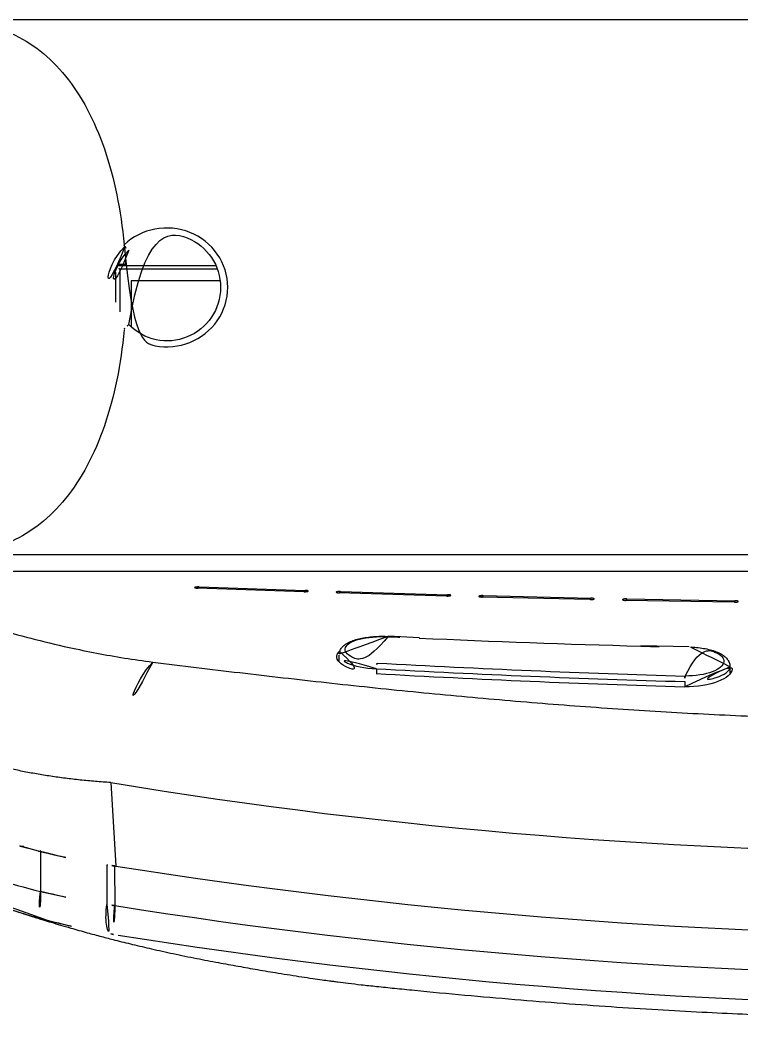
# Model space of a CAD drawing. Extents: x 16296660632 to 16296680496, y -37409619871 to -37409616057.
# Drawn here: x 16296678508.5 to 16296678602.9, y -37409616492.7 to -37409616362 of the extents above; entities that cross this region are included whole.
import ezdxf

# ---------------------------------------------------------------- set-up
doc = ezdxf.new("R2010")
doc.units = 0
doc.header["$LTSCALE"] = 10
doc.header["$MEASUREMENT"] = 0
for name, color, linetype in [('FRONT_CASE_DADA_', 7, 'CONTINUOUS'), ('MIDDLE_CASE_DADA', 7, 'CONTINUOUS'), ('SENSOR_WINDOW_FR', 7, 'CONTINUOUS'), ('물받이', 7, 'CONTINUOUS'), ('물받이덮개', 7, 'CONTINUOUS')]:
    doc.layers.add(name, color=color, linetype=linetype)

msp = doc.modelspace()

# ---------------------------------------------------------------- linework, layer by layer
at = {"layer": 'FRONT_CASE_DADA_', "color": 7, "linetype": 'Continuous', "ltscale": 25.4}
for p, q in [((16296678508.5389, -37409616470.088158), (16296678509.02738, -37409616470.089233)), ((16296678511.229691, -37409616470.752487), (16296678511.229691, -37409616470.740112)), ((16296678511.229691, -37409616470.815231), (16296678511.229691, -37409616470.752487)), ((16296678511.229691, -37409616470.823433), (16296678511.229691, -37409616476.039528)), ((16296678519.879511, -37409616472.550484), (16296678519.906799, -37409616477.747932)), ((16296678519.91293, -37409616472.54763), (16296678520.0305, -37409616472.565331)), ((16296678519.91293, -37409616472.548119), (16296678519.91293, -37409616472.54763)), ((16296678519.91293, -37409616472.552887), (16296678519.91293, -37409616472.548119)), ((16296678520.918409, -37409616472.700684), (16296678521.076019, -37409616472.724037)), ((16296678520.918409, -37409616472.700684), (16296678520.942949, -37409616477.896561))]:
    msp.add_line(p, q, dxfattribs=at)
for centre, radius, start, end in [((16296678530.23571, -37409616395.391251), 77.784186, 247.02084363, 253.80330172), ((16296678531.99721, -37409616389.531593), 83.902632, 253.76436209, 255.66923039), ((16296678531.276569, -37409616396.764977), 76.629909, 254.83456614, 254.90530104), ((16296678531.921591, -37409616389.617409), 83.80038, 255.70474952, 261.74958033), ((16296678454.203659, -37409616923.185303), 455.397901, 81.5759898, 81.70598206), ((16296678449.442579, -37409616941.082283), 473.804581, 81.30420481, 81.40992354), ((16296678636.404261, -37409615742.43631), 739.338068, 261.025890557, 269.719249867), ((16296678534.79808, -37409616379.224083), 99.642858, 256.31828945, 261.4051465), ((16296678516.06148, -37409616508.240547), 30.73413, 80.86106832, 82.81252268), ((16296678636.797779, -37409615744.731468), 742.26235, 261.020356937, 269.689962348), ((16296678534.56967, -37409616395.418732), 87.339191, 255.09743093, 260.66124797), ((16296678540.0755, -37409616360.963928), 122.230877, 260.73541252, 261.19312669), ((16296678636.79372, -37409615758.667671), 732.24178, 260.929915309, 269.686028216)]:
    msp.add_arc(centre, radius, start, end, dxfattribs=at)
for centre, major_axis, ratio, start_param, end_param in [((16296678513.186979, -37409616475.969719), (1.02831, 3.865558), 0.4732306865, 1.7139444931, 3.1137836422), ((16296678522.060631, -37409616477.826752), (0.616601, 3.952198), 0.2738903189, 1.6311494068, 3.0634700998)]:
    msp.add_ellipse(centre, major_axis=major_axis, ratio=ratio, start_param=start_param, end_param=end_param, dxfattribs=at)
for points, knots in [([(16296678484.698191, -37409616462.464111), (16296678484.701139, -37409616462.8265), (16296678484.862989, -37409616463.244232), (16296678485.47995, -37409616464.16069), (16296678485.933491, -37409616464.660378), (16296678487.719721, -37409616466.273483), (16296678489.501419, -37409616467.503853), (16296678492.91436, -37409616469.389687), (16296678494.177589, -37409616470.029427), (16296678496.96368, -37409616471.316261), (16296678498.497749, -37409616471.966721), (16296678503.394609, -37409616473.848984), (16296678507.069469, -37409616475.026176), (16296678511.229691, -37409616476.039528)], [0, 0, 0, 0, 0.125, 0.125, 0.25, 0.25, 0.5, 0.5, 0.625, 0.625, 0.75, 0.75, 1, 1, 1, 1]), ([(16296678512.1082, -37409616479.820251), (16296678508.170641, -37409616478.772614), (16296678504.67532, -37409616477.555107), (16296678500.68145, -37409616475.893761), (16296678499.832239, -37409616475.520988), (16296678499.018869, -37409616475.146133)], [0, 0, 0, 0, 0.25, 0.25, 0.32044177041, 0.32044177041, 0.32044177041, 0.32044177041]), ([(16296678506.815479, -37409616478.227493), (16296678507.130859, -37409616478.334091), (16296678507.822559, -37409616478.567627), (16296678508.94779, -37409616478.934517), (16296678510.0142, -37409616479.275871), (16296678510.852119, -37409616479.539223), (16296678511.677629, -37409616479.795158), (16296678512.652269, -37409616480.092422), (16296678513.85524, -37409616480.451263), (16296678515.430321, -37409616480.909172), (16296678517.214109, -37409616481.409576), (16296678519.15029, -37409616481.930222), (16296678521.124241, -37409616482.440689), (16296678523.304701, -37409616482.979927), (16296678525.858179, -37409616483.578117), (16296678528.64366, -37409616484.191772), (16296678531.519911, -37409616484.784157), (16296678534.337959, -37409616485.325203), (16296678537.04785, -37409616485.816948), (16296678539.666189, -37409616486.276627), (16296678542.41614, -37409616486.739067), (16296678544.8925, -37409616487.130821), (16296678546.77561, -37409616487.41153), (16296678547.968399, -37409616487.582703), (16296678548.872721, -37409616487.707932), (16296678549.5504, -37409616487.799393), (16296678550.37582, -37409616487.908478), (16296678551.599661, -37409616488.06385), (16296678553.29941, -37409616488.262779), (16296678555.32675, -37409616488.475761), (16296678557.644211, -37409616488.716232), (16296678561.470659, -37409616489.099487), (16296678566.70586, -37409616489.59758), (16296678573.208679, -37409616490.165657), (16296678579.588209, -37409616490.672462), (16296678585.831961, -37409616491.118301), (16296678591.89134, -37409616491.501907), (16296678597.622959, -37409616491.818497), (16296678602.91461, -37409616492.070236), (16296678607.65451, -37409616492.262283), (16296678611.822081, -37409616492.404472), (16296678614.869329, -37409616492.49144), (16296678617.19158, -37409616492.549263), (16296678619.19042, -37409616492.593987), (16296678621.767679, -37409616492.642929), (16296678624.9083, -37409616492.689079), (16296678628.71484, -37409616492.725906), (16296678631.19821, -37409616492.731171), (16296678632.781481, -37409616492.733841)], [0, 0, 0, 0, 0.0089224196, 0.0230909614, 0.0342106896, 0.0423022382, 0.0490879044, 0.0595941855, 0.0719517522, 0.0854675444, 0.107046927, 0.1253447325, 0.1424397156, 0.1646700695, 0.1881709422, 0.2150357634, 0.244042455, 0.2690922523, 0.2908636467, 0.3114676897, 0.3333166762, 0.3578870794, 0.3693554593, 0.3793698502, 0.3869412216, 0.3911362375, 0.3953826582, 0.4053546721, 0.4176550705, 0.4324695979, 0.4499032845, 0.4694039735, 0.5189255024, 0.5672611802, 0.6143778508, 0.6602450657, 0.7048350003, 0.7472401123, 0.7854346243, 0.8201660933, 0.8503388866, 0.8759378213, 0.8862623649, 0.9006533048, 0.9192206481, 0.9419662847, 0.9688920874, 1, 1, 1, 1]), ([(16296678519.906799, -37409616477.747932), (16296678519.83918, -37409616478.21891), (16296678519.79792, -37409616478.688263), (16296678519.77331, -37409616479.564812), (16296678519.789961, -37409616479.971779), (16296678519.87907, -37409616480.672043), (16296678519.951509, -37409616480.965134), (16296678520.14308, -37409616481.400497), (16296678520.262159, -37409616481.542648), (16296678520.397051, -37409616481.600349)], [0, 0, 0, 0, 0.25, 0.25, 0.5, 0.5, 0.75, 0.75, 1, 1, 1, 1])]:
    msp.add_open_spline(points, degree=3, knots=knots, dxfattribs=at)
at = {"layer": 'MIDDLE_CASE_DADA', "color": 7, "linetype": 'Continuous', "ltscale": 25.4}
for p, q in [((16296678771.718639, -37409616361.971603), (16296678493.98403, -37409616361.971603)), ((16296678771.720619, -37409616431.971603), (16296678493.98403, -37409616431.971603)), ((16296678770.990259, -37409616434.161987), (16296678494.7124, -37409616434.161987)), ((16296678545.66531, -37409616436.799828), (16296678531.76082, -37409616436.330582)), ((16296678531.98407, -37409616436.186058), (16296678545.85783, -37409616436.638832)), ((16296678531.98407, -37409616436.33812), (16296678531.98407, -37409616436.186058)), ((16296678545.85783, -37409616436.799263), (16296678545.85783, -37409616436.638832)), ((16296678564.335979, -37409616437.371643), (16296678550.319929, -37409616436.949959)), ((16296678550.502159, -37409616436.783958), (16296678564.48724, -37409616437.192108)), ((16296678550.502159, -37409616436.955437), (16296678550.502159, -37409616436.783958)), ((16296678564.48724, -37409616437.370392), (16296678564.48724, -37409616437.192108)), ((16296678583.12672, -37409616437.844177), (16296678569.023689, -37409616437.500504)), ((16296678569.164591, -37409616437.316994), (16296678583.23646, -37409616437.650307)), ((16296678569.164591, -37409616437.503937), (16296678569.164591, -37409616437.316994)), ((16296678583.23646, -37409616437.842888), (16296678583.23646, -37409616437.650307)), ((16296678602.00458, -37409616438.185127), (16296678587.83931, -37409616437.942802)), ((16296678587.938629, -37409616437.746033), (16296678602.072599, -37409616437.981354)), ((16296678587.938629, -37409616437.944504), (16296678587.938629, -37409616437.746033)), ((16296678602.072599, -37409616438.184563), (16296678602.072599, -37409616437.981354)), ((16296678520.414459, -37409616461.787666), (16296678521.076019, -37409616472.72406)), ((16296678508.60409, -37409616470.107101), (16296678508.52742, -37409616470.084793)), ((16296678510.938431, -37409616470.748093), (16296678508.60409, -37409616470.107101))]:
    msp.add_line(p, q, dxfattribs=at)
for centre, radius, start, end in [((16296678527.781481, -37409616396.971603), 7, 224.17212569, 135.82787431), ((16296678527.75993, -37409616396.971603), 7.702644, 135.86759605, 224.13240395), ((16296678522.46394, -37409616391.390427), 0.31846, 181.90668401, 223.12150089), ((16296678526.799721, -37409616387.162308), 6.374478, 224.22197493, 230.68228943), ((16296678527.781481, -37409616396.971603), 7, 135.82787431, 224.17212569), ((16296678522.464439, -37409616402.552994), 0.318973, 136.91314018, 178.05876167), ((16296678526.799721, -37409616406.780907), 6.374478, 129.31771057, 135.77802507), ((16296678638.176861, -37409614970.56765), 1479.286562, 266.781555294, 268.347405422), ((16296678632.791149, -37409615779.685966), 691.296792, 260.644539395, 279.367138017), ((16296678531.915051, -37409616389.654778), 83.762431, 255.49704954, 261.73922585), ((16296678454.411039, -37409616921.728447), 453.926392, 81.5550018, 81.62533704), ((16296678636.414539, -37409615742.308342), 739.466083, 261.026538228, 269.718484893)]:
    msp.add_arc(centre, radius, start, end, dxfattribs=at)
msp.add_ellipse((16296678525.90267, -37409616464.784088), major_axis=(2.234296, 19.874807), ratio=0.2914742166, start_param=0.3681091313, end_param=1.4522920089, dxfattribs=at)
for points, knots in [([(16296678498.890341, -37409616361.971603), (16296678501.92795, -37409616361.971603), (16296678504.756559, -37409616362.513573), (16296678510.048809, -37409616364.933159), (16296678512.411711, -37409616366.76918), (16296678515.52573, -37409616370.610786), (16296678516.47154, -37409616372.052689), (16296678518.162609, -37409616375.219276), (16296678518.91363, -37409616376.950439), (16296678520.226509, -37409616380.740913), (16296678520.77112, -37409616382.756302), (16296678521.628429, -37409616386.941673), (16296678521.947359, -37409616389.143867), (16296678522.145651, -37409616391.401016)], [0, 0, 0, 0, 0.25, 0.25, 0.5, 0.5, 0.625, 0.625, 0.75, 0.75, 0.875, 0.875, 1, 1, 1, 1]), ([(16296678522.145651, -37409616391.401016), (16296678523.269091, -37409616390.336891), (16296678524.682449, -37409616389.625603), (16296678527.70505, -37409616389.050797), (16296678529.324329, -37409616389.202232), (16296678532.191931, -37409616390.342812), (16296678533.462179, -37409616391.333054), (16296678535.237909, -37409616393.879967), (16296678535.726311, -37409616395.407753), (16296678535.73012, -37409616398.516937), (16296678535.237, -37409616400.06102), (16296678533.47468, -37409616402.595749), (16296678532.196091, -37409616403.597618), (16296678529.330429, -37409616404.739693), (16296678527.71587, -37409616404.893471), (16296678524.68187, -37409616404.318497), (16296678523.26914, -37409616403.606369), (16296678522.145651, -37409616402.542183)], [0, 0, 0, 0, 0.125, 0.125, 0.25, 0.25, 0.375, 0.375, 0.5, 0.5, 0.625, 0.625, 0.75, 0.75, 0.875, 0.875, 1, 1, 1, 1]), ([(16296678522.145651, -37409616402.542183), (16296678521.94813, -37409616404.790573), (16296678521.63489, -37409616406.964104), (16296678520.77635, -37409616411.167198), (16296678520.225821, -37409616413.200974), (16296678518.281, -37409616418.825867), (16296678516.547409, -37409616422.069771), (16296678513.46756, -37409616425.872612), (16296678512.345051, -37409616426.985924), (16296678509.97554, -37409616428.853249), (16296678508.729059, -37409616429.61203), (16296678506.10552, -37409616430.814293), (16296678504.721371, -37409616431.257553), (16296678501.874611, -37409616431.834213), (16296678500.406509, -37409616431.971603), (16296678498.890341, -37409616431.971603)], [0, 0, 0, 0, 0.125, 0.125, 0.25, 0.25, 0.5, 0.5, 0.625, 0.625, 0.75, 0.75, 0.875, 0.875, 1, 1, 1, 1]), ([(16296678531.76082, -37409616436.330582), (16296678531.70649, -37409616436.328697), (16296678531.653589, -37409616436.325394), (16296678531.60651, -37409616436.320953), (16296678531.55945, -37409616436.316498), (16296678531.516899, -37409616436.310783), (16296678531.482269, -37409616436.304314), (16296678531.44738, -37409616436.297783), (16296678531.41958, -37409616436.290298), (16296678531.401039, -37409616436.282471), (16296678531.382311, -37409616436.274567), (16296678531.37252, -37409616436.266113), (16296678531.37245, -37409616436.257782), (16296678531.372379, -37409616436.249397), (16296678531.382151, -37409616436.240936), (16296678531.400999, -37409616436.23307), (16296678531.41984, -37409616436.225212), (16296678531.44829, -37409616436.217743), (16296678531.48403, -37409616436.211273), (16296678531.519529, -37409616436.204849), (16296678531.563231, -37409616436.199249), (16296678531.611481, -37409616436.194939), (16296678531.65925, -37409616436.190666), (16296678531.71282, -37409616436.187553), (16296678531.76771, -37409616436.185837), (16296678531.822081, -37409616436.184143), (16296678531.879259, -37409616436.183777), (16296678531.93446, -37409616436.184776), (16296678531.95113, -37409616436.185089), (16296678531.96771, -37409616436.185516), (16296678531.98407, -37409616436.186058)], [0, 0, 0, 0, 0.1064680514, 0.1064680514, 0.1064680514, 0.2128848184, 0.2128848184, 0.2128848184, 0.3200755027, 0.3200755027, 0.3200755027, 0.428416887, 0.428416887, 0.428416887, 0.5374958631, 0.5374958631, 0.5374958631, 0.6465732792, 0.6465732792, 0.6465732792, 0.7549184336, 0.7549184336, 0.7549184336, 0.8621412435, 0.8621412435, 0.8621412435, 0.9683503998, 0.9683503998, 0.9683503998, 1, 1, 1, 1]), ([(16296678494.88339, -37409616436.484863), (16296678494.89456, -37409616436.568489), (16296678494.917009, -37409616436.736549), (16296678495.075439, -37409616437.005867), (16296678495.32494, -37409616437.28904), (16296678495.674641, -37409616437.587471), (16296678496.122, -37409616437.901031), (16296678496.66757, -37409616438.230003), (16296678497.31146, -37409616438.574547), (16296678498.666651, -37409616439.233803), (16296678501.198099, -37409616440.262283), (16296678505.26099, -37409616441.606117), (16296678509.894051, -37409616442.91951), (16296678514.34787, -37409616443.991241), (16296678518.495001, -37409616444.847054), (16296678522.14255, -37409616445.496803), (16296678524.661341, -37409616445.838127), (16296678525.90267, -37409616446.006363)], [0, 0, 0, 0, 0.0308890075, 0.0620748897, 0.0936691998, 0.1257792344, 0.1585072184, 0.1919497101, 0.2261972253, 0.2613340584, 0.3849200637, 0.5168741071, 0.6379145253, 0.7609668161, 0.8432881905, 0.9227673725, 1, 1, 1, 1]), ([(16296678545.85783, -37409616436.638832), (16296678545.912451, -37409616436.640556), (16296678545.965931, -37409616436.643829), (16296678546.013849, -37409616436.648361), (16296678546.06175, -37409616436.652893), (16296678546.105419, -37409616436.658798), (16296678546.14135, -37409616436.665611), (16296678546.17758, -37409616436.672478), (16296678546.20694, -37409616436.680443), (16296678546.22716, -37409616436.688873), (16296678546.247641, -37409616436.697403), (16296678546.25931, -37409616436.706627), (16296678546.261271, -37409616436.71582), (16296678546.263241, -37409616436.725098), (16296678546.255381, -37409616436.734573), (16296678546.2383, -37409616436.743477), (16296678546.221189, -37409616436.752403), (16296678546.194361, -37409616436.760986), (16296678546.15995, -37409616436.768501), (16296678546.12579, -37409616436.775963), (16296678546.0832, -37409616436.782578), (16296678546.035709, -37409616436.78775), (16296678545.988819, -37409616436.79287), (16296678545.935829, -37409616436.796722), (16296678545.881201, -37409616436.798973), (16296678545.827259, -37409616436.801178), (16296678545.77022, -37409616436.801888), (16296678545.71487, -37409616436.801018), (16296678545.69825, -37409616436.800758), (16296678545.68169, -37409616436.800362), (16296678545.66531, -37409616436.799828)], [0, 0, 0, 0, 0.1061682319, 0.1061682319, 0.1061682319, 0.2122808362, 0.2122808362, 0.2122808362, 0.3192387529, 0.3192387529, 0.3192387529, 0.4275654905, 0.4275654905, 0.4275654905, 0.5369033335, 0.5369033335, 0.5369033335, 0.6464291813, 0.6464291813, 0.6464291813, 0.7551930027, 0.7551930027, 0.7551930027, 0.8625709172, 0.8625709172, 0.8625709172, 0.9685804637, 0.9685804637, 0.9685804637, 1, 1, 1, 1]), ([(16296678550.319929, -37409616436.949959), (16296678550.26524, -37409616436.948219), (16296678550.211599, -37409616436.944847), (16296678550.163429, -37409616436.940147), (16296678550.11528, -37409616436.935448), (16296678550.07128, -37409616436.929298), (16296678550.034929, -37409616436.922218), (16296678549.998249, -37409616436.915077), (16296678549.968361, -37409616436.906799), (16296678549.947559, -37409616436.898071), (16296678549.926479, -37409616436.889221), (16296678549.91416, -37409616436.879669), (16296678549.911579, -37409616436.870201), (16296678549.90896, -37409616436.860641), (16296678549.916189, -37409616436.850906), (16296678549.932699, -37409616436.841789), (16296678549.94923, -37409616436.832657), (16296678549.975531, -37409616436.823914), (16296678550.009489, -37409616436.816254), (16296678550.04318, -37409616436.808647), (16296678550.085369, -37409616436.801933), (16296678550.132549, -37409616436.796661), (16296678550.179119, -37409616436.791458), (16296678550.231871, -37409616436.787521), (16296678550.28636, -37409616436.785187), (16296678550.34017, -37409616436.78289), (16296678550.397169, -37409616436.782082), (16296678550.452591, -37409616436.782852), (16296678550.4692, -37409616436.783081), (16296678550.485769, -37409616436.783447), (16296678550.502159, -37409616436.783958)], [0, 0, 0, 0, 0.1060428386, 0.1060428386, 0.1060428386, 0.2120233441, 0.2120233441, 0.2120233441, 0.3189502307, 0.3189502307, 0.3189502307, 0.4273805661, 0.4273805661, 0.4273805661, 0.5368691853, 0.5368691853, 0.5368691853, 0.6464975702, 0.6464975702, 0.6464975702, 0.7552846577, 0.7552846577, 0.7552846577, 0.8626432201, 0.8626432201, 0.8626432201, 0.968632409, 0.968632409, 0.968632409, 1, 1, 1, 1]), ([(16296678564.48724, -37409616437.192108), (16296678564.54213, -37409616437.193611), (16296678564.596279, -37409616437.196823), (16296678564.64522, -37409616437.201447), (16296678564.694139, -37409616437.206093), (16296678564.739189, -37409616437.212273), (16296678564.7768, -37409616437.219498), (16296678564.814751, -37409616437.226799), (16296678564.846149, -37409616437.235352), (16296678564.868589, -37409616437.244469), (16296678564.891371, -37409616437.253731), (16296678564.90554, -37409616437.26384), (16296678564.910009, -37409616437.273956), (16296678564.914539, -37409616437.28421), (16296678564.90926, -37409616437.294762), (16296678564.894581, -37409616437.304749), (16296678564.87986, -37409616437.314774), (16296678564.855261, -37409616437.324501), (16296678564.82275, -37409616437.333107), (16296678564.79047, -37409616437.341637), (16296678564.749479, -37409616437.349319), (16296678564.70315, -37409616437.355431), (16296678564.657511, -37409616437.36145), (16296678564.6054, -37409616437.366127), (16296678564.551229, -37409616437.369034), (16296678564.4979, -37409616437.371887), (16296678564.441071, -37409616437.3731), (16296678564.38554, -37409616437.372566), (16296678564.36895, -37409616437.372414), (16296678564.35239, -37409616437.372093), (16296678564.335979, -37409616437.371643)], [0, 0, 0, 0, 0.1057393735, 0.1057393735, 0.1057393735, 0.2114150121, 0.2114150121, 0.2114150121, 0.3180645599, 0.3180645599, 0.3180645599, 0.4263905374, 0.4263905374, 0.4263905374, 0.5360470293, 0.5360470293, 0.5360470293, 0.6460828273, 0.6460828273, 0.6460828273, 0.7553208287, 0.7553208287, 0.7553208287, 0.8629185147, 0.8629185147, 0.8629185147, 0.9687970671, 0.9687970671, 0.9687970671, 1, 1, 1, 1]), ([(16296678569.023689, -37409616437.500504), (16296678568.968769, -37409616437.499031), (16296678568.91449, -37409616437.495773), (16296678568.86533, -37409616437.491028), (16296678568.816191, -37409616437.486267), (16296678568.77083, -37409616437.479897), (16296678568.73283, -37409616437.472473), (16296678568.69445, -37409616437.464958), (16296678568.66254, -37409616437.456146), (16296678568.63954, -37409616437.446777), (16296678568.61615, -37409616437.437263), (16296678568.601339, -37409616437.426903), (16296678568.59623, -37409616437.416542), (16296678568.591049, -37409616437.406059), (16296678568.59568, -37409616437.395287), (16296678568.60977, -37409616437.385139), (16296678568.62389, -37409616437.374947), (16296678568.647921, -37409616437.365089), (16296678568.679951, -37409616437.356377), (16296678568.711729, -37409616437.34774), (16296678568.752291, -37409616437.339996), (16296678568.798281, -37409616437.333809), (16296678568.843559, -37409616437.327721), (16296678568.895399, -37409616437.322983), (16296678568.949421, -37409616437.319992), (16296678569.00259, -37409616437.317047), (16296678569.059361, -37409616437.315727), (16296678569.114941, -37409616437.316162), (16296678569.13155, -37409616437.316277), (16296678569.14814, -37409616437.316566), (16296678569.164591, -37409616437.316994)], [0, 0, 0, 0, 0.1056009143, 0.1056009143, 0.1056009143, 0.2111320312, 0.2111320312, 0.2111320312, 0.3177291928, 0.3177291928, 0.3177291928, 0.4261384276, 0.4261384276, 0.4261384276, 0.5359327266, 0.5359327266, 0.5359327266, 0.6460635611, 0.6460635611, 0.6460635611, 0.7553208261, 0.7553208261, 0.7553208261, 0.8629037723, 0.8629037723, 0.8629037723, 0.9687813198, 0.9687813198, 0.9687813198, 1, 1, 1, 1]), ([(16296678583.23646, -37409616437.650307), (16296678583.29151, -37409616437.651482), (16296678583.346239, -37409616437.654472), (16296678583.396111, -37409616437.659027), (16296678583.445959, -37409616437.663597), (16296678583.492319, -37409616437.669853), (16296678583.531521, -37409616437.677261), (16296678583.57111, -37409616437.684753), (16296678583.604469, -37409616437.693626), (16296678583.629061, -37409616437.703194), (16296678583.654091, -37409616437.712921), (16296678583.67071, -37409616437.723618), (16296678583.677679, -37409616437.734413), (16296678583.684759, -37409616437.745369), (16296678583.682091, -37409616437.756737), (16296678583.669901, -37409616437.76757), (16296678583.657631, -37409616437.778473), (16296678583.63538, -37409616437.789139), (16296678583.604891, -37409616437.798668), (16296678583.574619, -37409616437.808128), (16296678583.535351, -37409616437.816727), (16296678583.49033, -37409616437.8237), (16296678583.446039, -37409616437.830559), (16296678583.39492, -37409616437.836029), (16296678583.34128, -37409616437.8396), (16296678583.28863, -37409616437.843109), (16296678583.232071, -37409616437.844887), (16296678583.176399, -37409616437.844772), (16296678583.159809, -37409616437.844727), (16296678583.143209, -37409616437.844543), (16296678583.12672, -37409616437.844177)], [0, 0, 0, 0, 0.1053252395, 0.1053252395, 0.1053252395, 0.2105825494, 0.2105825494, 0.2105825494, 0.3168841168, 0.3168841168, 0.3168841168, 0.4251041818, 0.4251041818, 0.4251041818, 0.5349525405, 0.5349525405, 0.5349525405, 0.6454080017, 0.6454080017, 0.6454080017, 0.7551097882, 0.7551097882, 0.7551097882, 0.8630008215, 0.8630008215, 0.8630008215, 0.9688704517, 0.9688704517, 0.9688704517, 1, 1, 1, 1]), ([(16296678587.83931, -37409616437.942802), (16296678587.78426, -37409616437.941704), (16296678587.729429, -37409616437.938698), (16296678587.679359, -37409616437.934067), (16296678587.62932, -37409616437.929443), (16296678587.58267, -37409616437.923073), (16296678587.5431, -37409616437.915497), (16296678587.503111, -37409616437.907837), (16296678587.469259, -37409616437.898773), (16296678587.44412, -37409616437.889023), (16296678587.41851, -37409616437.879089), (16296678587.401251, -37409616437.868187), (16296678587.393629, -37409616437.857224), (16296678587.3859, -37409616437.846077), (16296678587.387911, -37409616437.834557), (16296678587.39949, -37409616437.823593), (16296678587.41114, -37409616437.812576), (16296678587.4328, -37409616437.801819), (16296678587.46277, -37409616437.792229), (16296678587.492519, -37409616437.782707), (16296678587.531309, -37409616437.774063), (16296678587.57596, -37409616437.767052), (16296678587.61986, -37409616437.760162), (16296678587.670679, -37409616437.754646), (16296678587.724131, -37409616437.751007), (16296678587.7766, -37409616437.747429), (16296678587.833071, -37409616437.745552), (16296678587.888769, -37409616437.745552), (16296678587.905411, -37409616437.745552), (16296678587.922079, -37409616437.745712), (16296678587.938629, -37409616437.746033)], [0, 0, 0, 0, 0.1051834133, 0.1051834133, 0.1051834133, 0.2102937906, 0.2102937906, 0.2102937906, 0.3165268569, 0.3165268569, 0.3165268569, 0.4248073679, 0.4248073679, 0.4248073679, 0.5347732242, 0.5347732242, 0.5347732242, 0.6453080226, 0.6453080226, 0.6453080226, 0.7550182404, 0.7550182404, 0.7550182404, 0.8628944057, 0.8628944057, 0.8628944057, 0.9687810328, 0.9687810328, 0.9687810328, 1, 1, 1, 1]), ([(16296678602.072599, -37409616437.981354), (16296678602.12772, -37409616437.982109), (16296678602.18294, -37409616437.984772), (16296678602.23366, -37409616437.989113), (16296678602.28437, -37409616437.993446), (16296678602.33197, -37409616437.999573), (16296678602.3727, -37409616438.006973), (16296678602.413839, -37409616438.014427), (16296678602.44907, -37409616438.023407), (16296678602.47574, -37409616438.033157), (16296678602.50292, -37409616438.043091), (16296678602.52194, -37409616438.0541), (16296678602.53138, -37409616438.0653), (16296678602.54097, -37409616438.076691), (16296678602.54093, -37409616438.088593), (16296678602.53124, -37409616438.100029), (16296678602.521481, -37409616438.111549), (16296678602.501671, -37409616438.122917), (16296678602.47333, -37409616438.133179), (16296678602.445169, -37409616438.143372), (16296678602.40778, -37409616438.152748), (16296678602.36421, -37409616438.160461), (16296678602.321381, -37409616438.168053), (16296678602.27136, -37409616438.174232), (16296678602.21838, -37409616438.178459), (16296678602.16647, -37409616438.182587), (16296678602.11026, -37409616438.184959), (16296678602.05451, -37409616438.185333), (16296678602.03787, -37409616438.185432), (16296678602.021191, -37409616438.185371), (16296678602.00458, -37409616438.185127)], [0, 0, 0, 0, 0.1049658719, 0.1049658719, 0.1049658719, 0.2098637715, 0.2098637715, 0.2098637715, 0.3158140482, 0.3158140482, 0.3158140482, 0.423837754, 0.423837754, 0.423837754, 0.5337356351, 0.5337356351, 0.5337356351, 0.6444792939, 0.6444792939, 0.6444792939, 0.7545868134, 0.7545868134, 0.7545868134, 0.8628138772, 0.8628138772, 0.8628138772, 0.9687955016, 0.9687955016, 0.9687955016, 1, 1, 1, 1]), ([(16296678550.324619, -37409616444.602493), (16296678550.178961, -37409616444.74057), (16296678550.076811, -37409616444.88485), (16296678549.824421, -37409616445.564842), (16296678550.218571, -37409616446.135353), (16296678552.07365, -37409616447.081451), (16296678553.50915, -37409616447.430862), (16296678555.126579, -37409616447.521057)], [0.43052636712, 0.43052636712, 0.43052636712, 0.43052636712, 0.5, 0.5, 0.75, 0.75, 1, 1, 1, 1]), ([(16296678520.414459, -37409616461.787666), (16296678519.740061, -37409616461.740356), (16296678518.39011, -37409616461.645668), (16296678516.40593, -37409616461.455521), (16296678514.4548, -37409616461.230026), (16296678512.54332, -37409616460.965698), (16296678510.674471, -37409616460.663368), (16296678508.852079, -37409616460.322693), (16296678507.079519, -37409616459.943649), (16296678505.360109, -37409616459.525963), (16296678503.164631, -37409616458.923843), (16296678500.553289, -37409616458.06955), (16296678497.78005, -37409616456.943428), (16296678495.261021, -37409616455.700073), (16296678492.37097, -37409616454.011436), (16296678489.425739, -37409616451.77597), (16296678487.28721, -37409616449.633232), (16296678486.079611, -37409616448.17498), (16296678485.482189, -37409616447.320358), (16296678485.13155, -37409616446.718643), (16296678484.93634, -37409616446.29113), (16296678484.905121, -37409616446.1063), (16296678484.88986, -37409616446.016029)], [0, 0, 0, 0, 0.0312233295, 0.0624999641, 0.0938412884, 0.125258623, 0.1567632048, 0.1883661687, 0.22007853, 0.2519111675, 0.2838748078, 0.3466801911, 0.4119116429, 0.4704997267, 0.5345561656, 0.6530534584, 0.769297753, 0.8305991386, 0.8850818242, 0.9251771822, 0.9634543378, 1, 1, 1, 1]), ([(16296678525.90267, -37409616446.006363), (16296678527.80006, -37409616446.242683), (16296678531.581341, -37409616446.713676), (16296678537.275459, -37409616447.399628), (16296678542.95949, -37409616448.063232), (16296678548.63649, -37409616448.700569), (16296678554.305651, -37409616449.309196), (16296678559.96718, -37409616449.886543), (16296678565.621031, -37409616450.430267), (16296678571.2672, -37409616450.938217), (16296678576.905701, -37409616451.408432), (16296678582.53653, -37409616451.839119), (16296678588.15967, -37409616452.228668), (16296678593.775141, -37409616452.575638), (16296678599.382919, -37409616452.878769), (16296678604.98303, -37409616453.136963), (16296678610.575439, -37409616453.349297), (16296678616.160179, -37409616453.515038), (16296678621.7372, -37409616453.633583), (16296678627.30661, -37409616453.704521), (16296678640.04739, -37409616453.757462), (16296678660.09012, -37409616453.332451), (16296678681.64962, -37409616452.013008), (16296678697.633051, -37409616450.659622), (16296678708.148939, -37409616449.645142), (16296678718.693451, -37409616448.516518), (16296678729.277241, -37409616447.293449), (16296678736.28392, -37409616446.424759), (16296678739.810619, -37409616445.987518)], [0, 0, 0, 0, 0.0276614046, 0.0551261084, 0.0824019224, 0.109496821, 0.1364189395, 0.1631765706, 0.1897781613, 0.2162323077, 0.2425477506, 0.2687333698, 0.2947981776, 0.3207513125, 0.3466020311, 0.3723597008, 0.3980337905, 0.4236338621, 0.4491695607, 0.4746506044, 0.5000867738, 0.6240083431, 0.7495469969, 0.7984887597, 0.8479505748, 0.8979877596, 0.9486537458, 1, 1, 1, 1]), ([(16296678595.51689, -37409616449.23896), (16296678597.14426, -37409616449.265808), (16296678598.745399, -37409616448.997498), (16296678600.996281, -37409616448.129448), (16296678601.662649, -37409616447.54097), (16296678601.791401, -37409616446.629677), (16296678601.64229, -37409616446.298851), (16296678601.308371, -37409616445.997437)], [0, 0, 0, 0, 0.25, 0.25, 0.5, 0.5, 0.64575447782, 0.64575447782, 0.64575447782, 0.64575447782])]:
    msp.add_open_spline(points, degree=3, knots=knots, dxfattribs=at)
at = {"layer": 'SENSOR_WINDOW_FR', "color": 7, "linetype": 'Continuous', "ltscale": 25.4}
for p, q in [((16296678560.80044, -37409616442.831367), (16296678556.70022, -37409616442.637779)), ((16296678596.105591, -37409616444.037987), (16296678589.78755, -37409616443.879646)), ((16296678550.275681, -37409616445.088402), (16296678550.26811, -37409616445.955742)), ((16296678601.4699, -37409616447.479622), (16296678601.46242, -37409616446.622673)), ((16296678555.16716, -37409616446.881401), (16296678555.166401, -37409616447.50396)), ((16296678595.53146, -37409616448.570297), (16296678595.531151, -37409616449.232262)), ((16296678595.53146, -37409616448.569794), (16296678595.53146, -37409616448.570297)), ((16296678526.63714, -37409616473.510468), (16296678526.63715, -37409616473.509827)), ((16296678528.259821, -37409616473.739113), (16296678528.259809, -37409616473.739937))]:
    msp.add_line(p, q, dxfattribs=at)
for centre, radius, start, end in [((16296678638.730591, -37409614686.419937), 1758.18781, 267.324541717, 267.458444192), ((16296678638.730591, -37409614686.419937), 1758.18781, 267.458444192, 268.404040986), ((16296678638.730591, -37409614686.419937), 1758.18781, 268.404040986, 268.610106807), ((16296678638.258249, -37409614953.823502), 1494.623348, 266.817466262, 268.363488501), ((16296678638.263321, -37409614944.102142), 1505.074906, 266.835082242, 268.372992258), ((16296678603.242611, -37409616448.645111), 7.711514, 173.98626921, 179.44046201)]:
    msp.add_arc(centre, radius, start, end, dxfattribs=at)
for centre, major_axis, ratio, start_param, end_param in [((16296678556.660151, -37409616443.452103), (0.036876, 0.799155), 0.1404985972, 0.0188753938, 0.3173277773), ((16296678556.660151, -37409616443.452103), (0.036833, 0.799149), 0.1415161376, -0.0187102216, 0.0183640955), ((16296678596.08532, -37409616444.845619), (0.019003, 0.799782), 0.0677328156, 0.0211920919, 0.3373826879), ((16296678596.08532, -37409616444.845619), (0.018982, 0.799775), 0.0678449641, -0.0220151542, 0.0207768354), ((16296678555.279881, -37409616446.888382), (0.043863, 0.798795), 0.1411603853, 0.3709900256, 1.5698083992)]:
    msp.add_ellipse(centre, major_axis=major_axis, ratio=ratio, start_param=start_param, end_param=end_param, dxfattribs=at)
for points, knots in [([(16296678556.694599, -37409616442.658234), (16296678556.43248, -37409616442.646797), (16296678555.919531, -37409616442.626259), (16296678555.0291, -37409616442.655724), (16296678554.11853, -37409616442.738113), (16296678553.24996, -37409616442.877312), (16296678552.45355, -37409616443.072762), (16296678551.73892, -37409616443.328903), (16296678551.1495, -37409616443.645233), (16296678550.70525, -37409616444.014412), (16296678550.414, -37409616444.435509), (16296678550.27202, -37409616444.826439), (16296678550.290779, -37409616445.037422), (16296678550.29785, -37409616445.110336)], [0, 0, 0, 0, 0.0765570623, 0.1761617527, 0.2767032832, 0.377919628, 0.4815494945, 0.5879820317, 0.7001407503, 0.8003983504, 0.8859810273, 0.9664385733, 1, 1, 1, 1]), ([(16296678556.660151, -37409616442.691231), (16296678555.3377, -37409616442.62999), (16296678553.96476, -37409616442.754379), (16296678551.93454, -37409616443.283539), (16296678551.27746, -37409616443.684723), (16296678550.955481, -37409616444.556618), (16296678551.27462, -37409616445.020058), (16296678552.785509, -37409616445.786743), (16296678553.957581, -37409616446.068771), (16296678555.279881, -37409616446.141693)], [0, 0, 0, 0, 0.25, 0.25, 0.5, 0.5, 0.75, 0.75, 1, 1, 1, 1]), ([(16296678595.57353, -37409616447.837212), (16296678596.90723, -37409616447.857361), (16296678598.217119, -37409616447.638947), (16296678600.052891, -37409616446.932762), (16296678600.59259, -37409616446.453934), (16296678600.71929, -37409616445.511917), (16296678600.312481, -37409616445.049713), (16296678598.653339, -37409616444.348106), (16296678597.41687, -37409616444.122261), (16296678596.08532, -37409616444.0905)], [0, 0, 0, 0, 0.25, 0.25, 0.5, 0.5, 0.75, 0.75, 1, 1, 1, 1]), ([(16296678601.440161, -37409616446.619537), (16296678601.4415, -37409616446.497879), (16296678601.441311, -37409616446.236519), (16296678601.247749, -37409616445.805321), (16296678600.92312, -37409616445.400833), (16296678600.46274, -37409616445.038803), (16296678599.849039, -37409616444.718567), (16296678599.09239, -37409616444.451698), (16296678598.230591, -37409616444.248993), (16296678597.32304, -37409616444.118111), (16296678596.58041, -37409616444.053467), (16296678596.19783, -37409616444.052139), (16296678596.10301, -37409616444.051933)], [0, 0, 0, 0, 0.0629321268, 0.1596944449, 0.2578314297, 0.3663119976, 0.4887521823, 0.61578811, 0.7366618554, 0.8545147355, 0.9691131989, 1, 1, 1, 1]), ([(16296678555.16716, -37409616446.881401), (16296678553.643829, -37409616446.809464), (16296678552.26944, -37409616446.527763), (16296678550.674931, -37409616445.838043), (16296678550.286579, -37409616445.463043), (16296678550.27734, -37409616445.098213)], [0, 0, 0, 0, 0.25, 0.25, 0.45527091659, 0.45527091659, 0.45527091659, 0.45527091659]), ([(16296678601.46203, -37409616446.620323), (16296678601.462589, -37409616446.655563), (16296678601.459999, -37409616446.690857), (16296678601.3771, -37409616447.198914), (16296678600.73839, -37409616447.67836), (16296678598.574949, -37409616448.381752), (16296678597.06649, -37409616448.590897), (16296678595.53146, -37409616448.569794)], [0.48131766506, 0.48131766506, 0.48131766506, 0.48131766506, 0.5, 0.5, 0.75, 0.75, 1, 1, 1, 1])]:
    msp.add_open_spline(points, degree=3, knots=knots, dxfattribs=at)
at = {"layer": '물받이', "color": 7, "linetype": 'Continuous', "ltscale": 25.4}
for p, q in [((16296678522.381479, -37409616393.914879), (16296678522.381479, -37409616392.555969)), ((16296678521.49263, -37409616393.914879), (16296678522.381479, -37409616393.914879)), ((16296678522.381479, -37409616393.914879), (16296678522.381479, -37409616394.114883))]:
    msp.add_line(p, q, dxfattribs=at)
at = {"layer": '물받이덮개', "color": 7, "linetype": 'Continuous', "ltscale": 25.4}
for p, q in [((16296678521.40094, -37409616394.114883), (16296678534.14925, -37409616394.114883)), ((16296678521.08148, -37409616398.923347), (16296678521.08148, -37409616394.978661)), ((16296678521.58148, -37409616394.606148), (16296678521.58148, -37409616400.167587)), ((16296678534.353809, -37409616394.606148), (16296678521.58148, -37409616394.606148)), ((16296678523.08148, -37409616396.114883), (16296678523.08148, -37409616402.128487)), ((16296678534.718149, -37409616396.114883), (16296678523.08148, -37409616396.114883))]:
    msp.add_line(p, q, dxfattribs=at)
msp.add_ellipse((16296678521.58148, -37409616394.614883), major_axis=(-0.501093, 0.501077), ratio=0.0087096041, start_param=-1.5620872344, end_param=-0.9604627739, dxfattribs=at)

doc.saveas('drawing.dxf')
